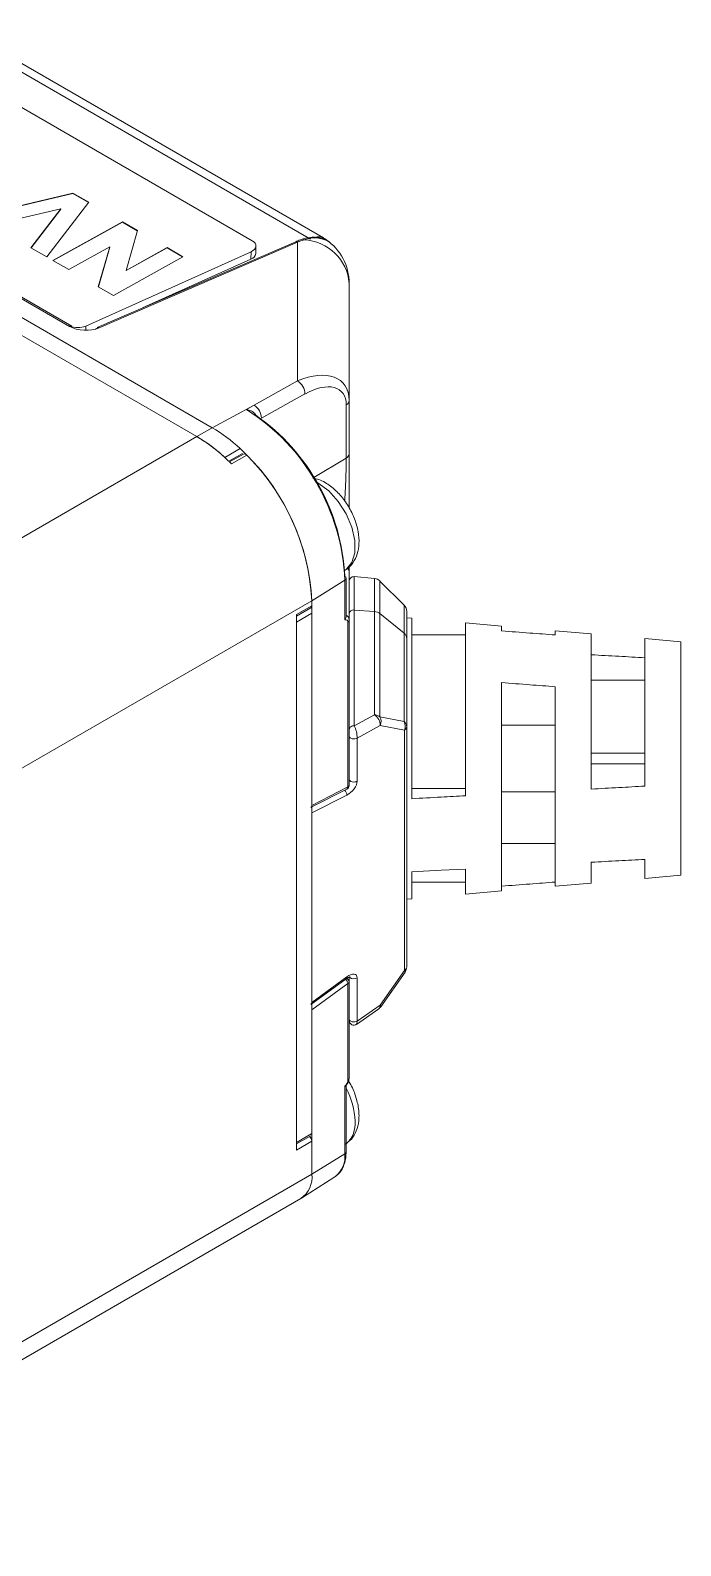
# Model space of a CAD drawing. Header units: millimetres. Extents: x 7 to 553, y 4 to 429.
# Drawn here: x 117.3 to 154.2, y 294 to 379.9 of the extents above; entities that cross this region are included whole.
import ezdxf

# ---------------------------------------------------------------- set-up
doc = ezdxf.new("R2010")
doc.units = ezdxf.units.MM

msp = doc.modelspace()

# ---------------------------------------------------------------- linework, layer by layer
at = {"color": 7, "linetype": 'Continuous', "lineweight": 18}
for p, q in [((133.191, 368.042), (96.077, 389.468)), ((133.923, 368.105), (96.582, 389.662)), ((129.881, 367.946), (95.159, 387.99)), ((75.197, 386.607), (126.745, 356.849)), ((126.747, 356.846), (75.199, 386.604)), ((76.068, 387.11), (127.616, 357.352)), ((119.53, 363.094), (86.081, 382.404)), ((119.654, 363.104), (86.205, 382.413)), ((119.719, 370.642), (114.221, 369.347)), ((119.719, 370.625), (114.241, 369.335)), ((118.236, 367.03), (120.616, 370.124)), ((120.616, 370.124), (119.719, 370.642)), ((119.719, 370.625), (119.719, 370.642)), ((120.607, 370.113), (119.719, 370.625)), ((115.118, 368.829), (119.034, 369.752)), ((119.034, 369.752), (117.339, 367.547)), ((119.034, 369.735), (117.347, 367.542)), ((119.034, 369.735), (119.034, 369.752)), ((122.527, 369.021), (118.588, 366.826)), ((122.527, 369.004), (118.602, 366.818)), ((123.379, 368.529), (122.527, 369.021)), ((122.527, 369.004), (122.527, 369.021)), ((123.375, 368.515), (122.527, 369.004)), ((122.736, 366.266), (123.379, 368.529)), ((117.339, 367.547), (118.236, 367.03)), ((119.485, 366.308), (121.807, 367.602)), ((132.354, 367.889), (121.105, 363.034)), ((121.807, 367.602), (121.164, 365.339)), ((121.807, 367.586), (121.167, 365.337)), ((132.463, 367.866), (121.214, 363.011)), ((121.807, 367.586), (121.807, 367.602)), ((125.058, 367.56), (122.736, 366.266)), ((125.058, 367.544), (122.736, 366.25)), ((125.955, 367.042), (125.058, 367.56)), ((125.058, 367.544), (125.058, 367.56)), ((125.94, 367.034), (125.058, 367.544)), ((130.092, 367.225), (130.098, 367.643)), ((132.463, 359.998), (132.463, 367.866)), ((134.095, 367.997), (133.865, 368.134)), ((118.588, 366.826), (119.485, 366.308)), ((120.452, 363.11), (129.824, 367.324)), ((122.015, 364.848), (125.955, 367.042)), ((123.668, 364.141), (129.818, 366.905)), ((129.824, 367.324), (129.818, 366.905)), ((122.736, 366.25), (122.736, 366.266)), ((121.164, 365.339), (122.015, 364.848)), ((135.389, 365.529), (135.389, 358.891)), ((120.982, 362.933), (121.19, 363.026)), ((129.996, 358.625), (132.463, 359.998)), ((132.88, 359.26), (130.413, 357.886)), ((135.221, 355.63), (135.221, 358.65)), ((135.389, 358.891), (135.389, 355.871)), ((126.745, 356.849), (127.616, 357.352)), ((94.588, 338.28), (126.747, 356.846)), ((128.336, 355.667), (129.207, 356.17)), ((128.358, 355.645), (128.336, 355.667)), ((129.39, 355.858), (128.609, 355.407)), ((129.584, 355.795), (128.721, 355.296)), ((129.207, 356.17), (129.231, 356.146)), ((135.389, 355.871), (135.389, 352.806)), ((135.144, 348.708), (133.268, 347.546)), ((135.144, 346.47), (135.144, 348.708)), ((135.214, 346.662), (135.214, 348.81)), ((135.389, 349.45), (135.389, 349.12)), ((135.389, 349.12), (135.389, 346.437)), ((136.824, 348.808), (135.672, 348.909)), ((138.503, 347.295), (137.134, 348.663)), ((99.184, 327.87), (133.268, 347.546)), ((133.268, 347.26), (132.404, 346.762)), ((132.404, 346.674), (133.214, 347.141)), ((133.268, 347.546), (133.268, 335.948)), ((133.268, 347.546), (133.268, 347.26)), ((135.672, 347.018), (135.672, 340.453)), ((136.824, 346.936), (135.672, 347.018)), ((136.824, 341.084), (136.824, 346.936)), ((138.649, 346.941), (138.649, 345.412)), ((132.404, 316.419), (132.404, 346.762)), ((135.319, 336.998), (135.319, 346.334)), ((135.389, 346.437), (135.389, 337.1)), ((137.134, 346.818), (137.134, 340.966)), ((137.134, 346.818), (138.503, 345.7)), ((138.945, 346.554), (138.649, 346.58)), ((138.945, 336.329), (138.945, 346.554)), ((144.025, 346.109), (141.985, 346.288)), ((141.985, 346.288), (141.985, 336.491)), ((144.025, 345.837), (144.025, 346.109)), ((138.503, 340.695), (138.503, 345.7)), ((138.649, 345.412), (138.649, 340.407)), ((141.985, 345.604), (138.945, 345.604)), ((149.113, 345.664), (147.073, 345.843)), ((147.073, 345.843), (147.073, 345.605)), ((149.113, 336.874), (149.113, 345.664)), ((154.185, 345.22), (152.153, 345.398)), ((152.153, 345.398), (152.153, 337.039)), ((154.185, 345.22), (154.185, 331.987)), ((144.025, 331.098), (144.025, 342.904)), ((147.073, 342.672), (147.073, 331.364)), ((152.153, 343.049), (149.113, 343.049)), ((135.672, 340.453), (136.824, 341.084)), ((137.134, 340.966), (138.503, 340.695)), ((137.146, 340.48), (135.839, 339.765)), ((138.515, 340.21), (137.146, 340.48)), ((138.515, 326.594), (138.515, 340.21)), ((138.649, 340.407), (138.649, 326.791)), ((144.025, 340.492), (147.073, 340.492)), ((135.839, 339.765), (135.839, 337.319)), ((149.113, 338.901), (152.153, 338.901)), ((149.113, 338.306), (152.153, 338.306)), ((133.268, 335.948), (135.319, 336.998)), ((133.273, 335.859), (135.247, 336.869)), ((138.945, 336.912), (141.985, 336.912)), ((144.025, 336.715), (147.073, 336.715)), ((135.251, 336.534), (133.265, 335.518)), ((133.273, 335.924), (133.273, 335.555)), ((133.265, 324.786), (133.265, 335.518)), ((147.073, 333.783), (144.025, 333.783)), ((141.985, 332.343), (141.985, 330.919)), ((149.113, 331.543), (149.113, 332.726)), ((152.153, 332.891), (152.153, 331.809)), ((138.945, 330.653), (138.945, 332.181)), ((138.945, 331.604), (141.985, 331.604)), ((147.073, 331.364), (149.113, 331.543)), ((152.153, 331.809), (154.185, 331.987)), ((138.649, 330.627), (138.945, 330.653)), ((141.985, 330.919), (144.025, 331.098)), ((137.146, 324.629), (138.515, 326.594)), ((137.191, 324.54), (138.559, 326.505)), ((133.265, 324.786), (135.251, 326.23)), ((135.319, 325.85), (133.268, 324.359)), ((133.273, 324.712), (135.214, 326.122)), ((135.319, 320.384), (135.319, 325.85)), ((135.389, 326.28), (135.389, 326.275)), ((135.389, 326.212), (135.389, 325.952)), ((135.389, 325.952), (135.389, 320.486)), ((135.839, 326.173), (135.839, 323.727)), ((133.273, 324.764), (133.273, 324.395)), ((135.839, 323.727), (137.146, 324.629)), ((133.268, 324.359), (133.268, 315.048)), ((135.797, 323.539), (137.064, 324.414)), ((135.144, 316.209), (135.144, 320.03)), ((135.214, 316.312), (135.214, 320.043)), ((132.404, 316.763), (133.212, 317.229)), ((133.268, 316.918), (132.404, 316.419)), ((133.268, 316.918), (133.268, 315.048)), ((135.144, 316.209), (133.268, 315.048)), ((99.184, 295.372), (133.268, 315.048)), ((132.683, 313.696), (134.578, 314.901)), ((134.578, 314.901), (134.617, 314.928)), ((98.562, 293.998), (132.646, 313.674))]:
    msp.add_line(p, q, dxfattribs=at)
at = {"color": 8, "linetype": 'Continuous', "lineweight": 18}
for p, q in [((120.452, 363.11), (120.448, 362.87)), ((129.996, 358.625), (127.621, 357.349)), ((129.332, 355.885), (128.57, 355.445)), ((135.221, 355.63), (133.383, 354.532)), ((133.638, 354.207), (133.546, 354.257)), ((135.672, 348.909), (135.672, 347.018)), ((136.824, 346.936), (136.824, 348.808)), ((137.134, 348.663), (137.134, 346.818)), ((138.503, 345.7), (138.503, 347.295)), ((133.266, 346.837), (132.404, 346.34)), ((132.404, 316.851), (133.266, 317.348))]:
    msp.add_line(p, q, dxfattribs=at)
at = {"color": 7, "linetype": 'Continuous', "lineweight": 18, "flags": 128}
for points in [[(129.824, 367.324), (129.933, 367.385), (130.018, 367.457), (130.073, 367.539), (130.097, 367.625), (130.089, 367.713), (130.049, 367.798), (129.979, 367.877), (129.881, 367.946)], [(133.923, 368.105), (133.88, 368.127), (133.867, 368.133)], [(129.563, 358.383), (129.737, 358.48), (129.996, 358.625)], [(135.839, 339.765), (135.779, 339.737), (135.706, 339.721), (135.629, 339.717), (135.554, 339.727), (135.487, 339.75), (135.434, 339.782), (135.401, 339.823), (135.389, 339.867)], [(135.839, 337.319), (135.779, 337.291), (135.706, 337.275), (135.629, 337.271), (135.554, 337.281), (135.487, 337.304), (135.434, 337.336), (135.401, 337.377), (135.389, 337.421)], [(138.945, 332.181), (140.598, 332.269), (141.985, 332.343)], [(135.389, 323.829), (135.401, 323.785), (135.434, 323.744), (135.487, 323.712), (135.554, 323.689), (135.629, 323.679), (135.706, 323.683), (135.779, 323.699), (135.839, 323.727)]]:
    msp.add_lwpolyline(points, dxfattribs=at)
at = {"color": 8, "linetype": 'Continuous', "lineweight": 18, "flags": 128}
for points in [[(135.111, 349.249), (135.212, 349.317), (135.533, 349.708), (135.7, 350.268), (135.7, 350.953), (135.533, 351.706), (135.212, 352.468), (134.764, 353.175), (134.225, 353.771), (133.638, 354.207)], [(138.559, 326.505), (138.562, 326.512), (138.56, 326.526), (138.551, 326.545), (138.536, 326.567), (138.515, 326.594)], [(137.191, 324.54), (137.193, 324.547), (137.191, 324.561), (137.183, 324.58), (137.168, 324.603), (137.146, 324.629)]]:
    msp.add_lwpolyline(points, dxfattribs=at)
at = {"color": 8, "linetype": 'Continuous', "lineweight": 18}
for centre, radius, start, end in [((132.388, 367.782), 0.113, 48.51754, 107.90431), ((132.744, 367.903), 0.127, 45.17305, 103.89404), ((133.637, 367.531), 0.644, 69.12782, 104.3202), ((133.151, 366.636), 1.656, 49.1174, 55.68767), ((135.087, 348.821), 0.127, 296.42124, 354.96365), ((134.955, 349.115), 0.434, 0.55737, 39.11262), ((134.883, 336.546), 0.368, 358.06567, 46.36651), ((135.17, 336.997), 0.15, 301.34907, 0.53213), ((134.908, 325.792), 0.415, 7.99258, 48.09514), ((135.167, 325.936), 0.223, 4.27049, 79.59645), ((135.136, 326.209), 0.117, 311.62156, 10.24094), ((135.652, 326.494), 0.372, 232.32118, 300.29225), ((136.914, 324.594), 0.235, 309.91297, 8.45932), ((131.493, 317.904), 4.23, 1.99318, 28.4272), ((134.223, 317.904), 1.506, 311.15513, 5.60971), ((133.653, 316.073), 1.497, 310.09517, 5.22658), ((135.087, 316.323), 0.127, 296.42124, 354.96365)]:
    msp.add_arc(centre, radius, start, end, dxfattribs=at)
at = {"color": 7, "linetype": 'Continuous', "lineweight": 18}
for centre, radius, start, end in [((133.428, 366.524), 1.585, 59.39552, 112.032), ((132.706, 365.304), 2.692, 4.79608, 87.28724), ((132.389, 365.529), 3, 0, 55.58433), ((129.716, 367.269), 0.378, 285.55698, 353.24777), ((119.601, 362.989), 0.127, 65.03477, 123.57068), ((119.996, 364.215), 1.195, 248.24839, 292.42161), ((121.139, 362.927), 0.113, 48.51754, 107.90431), ((131.997, 359.249), 0.883, 0.72152, 58.13894), ((123.058, 348.184), 12.097, 2.48129, 57.46934), ((129.53, 357.875), 0.883, 0.72152, 58.13894), ((135.093, 358.919), 0.298, 295.44795, 354.57803), ((122.982, 349.454), 9.157, 47.1725, 59.59992), ((123.3, 348.345), 11.851, 2.7626, 55.04548), ((122.111, 348.951), 9.157, 47.1725, 59.59992), ((121.888, 348.627), 9.548, 44.31, 59.40979), ((120.715, 346.89), 12.569, 2.99285, 47.41154), ((129.443, 355.692), 0.174, 36.09374, 107.8224), ((120.781, 346.916), 12.503, 2.88681, 45.24168), ((135.093, 355.899), 0.298, 295.44795, 354.57803), ((135.089, 348.801), 0.125, 4.19975, 67.12039), ((135.649, 348.65), 0.26, 85, 180), ((136.78, 348.31), 0.5, 45, 85), ((133.138, 347.248), 0.131, 305.69804, 5.62038), ((135.632, 346.777), 0.244, 80.57515, 173.03412), ((136.791, 346.383), 0.553, 51.71792, 86.59249), ((138.149, 346.941), 0.5, 0, 45), ((135.262, 346.448), 0.127, 296.53843, 354.84646), ((138.274, 345.403), 0.375, 1.34648, 52.44891), ((136.428, 340.485), 0.718, 359.64912, 56.52455), ((136.791, 340.531), 0.553, 51.71792, 86.59249), ((136.617, 340.71), 0.577, 336.52279, 26.33782), ((135.632, 340.212), 0.244, 80.57515, 173.03412), ((137.986, 340.44), 0.577, 336.52279, 26.33782), ((138.274, 340.398), 0.375, 1.34648, 52.44891), ((138.405, 340.429), 0.245, 296.53843, 354.84646), ((135.129, 337.1), 0.26, 297.09273, 0), ((135.262, 337.112), 0.127, 296.53843, 354.84646), ((138.405, 326.813), 0.245, 296.53843, 354.84646), ((138.149, 326.791), 0.5, 325.14009, 0), ((135.262, 325.964), 0.127, 296.53843, 354.84646), ((135.649, 323.753), 0.26, 180, 305.93594), ((136.78, 324.826), 0.5, 304.62521, 325.14009), ((135.262, 320.498), 0.127, 296.53843, 354.84646), ((132.865, 316.899), 0.403, 2.69021, 46.25523), ((131.841, 314.866), 1.439, 304.05635, 7.25583)]:
    msp.add_arc(centre, radius, start, end, dxfattribs=at)
for centre, major_axis, ratio, start_param, end_param in [((132.389, 365.413), (2.695, 2.176), 0.605947, 0.966926, 1.091002), ((120.421, 363.573), (1.26, -0.037), 0.5571, 3.943673, 5.40986), ((132.389, 357.506), (2.668, 2.355), 0.582285, 5.808356, 7.354472), ((132.821, 357.266), (2.131, 2.131), 0.517968, 5.805273, 7.351389), ((134.979, 346.127), (0.302, 0.311), 0.501924, 5.805758, 6.871421), ((134.789, 346.23), (0.54, 0.4), 0.652819, 5.832438, 6.644209), ((135.649, 340.058), (-0.112, 0.507), 0.30449, 4.030418, 5.537429), ((135.319, 336.997), (0.462, 0.481), 0.49651, 4.104368, 5.806064), ((133.084, 336.054), (-0.129, 0.226), 0.57918, 3.113939, 3.932066), ((135.319, 325.851), (0.462, 0.481), 0.49651, 5.806064, 7.50776), ((133.081, 324.893), (-0.13, 0.226), 0.575574, 3.203752, 3.928899), ((134.979, 320.17), (0.302, 0.318), 0.4912, 4.740671, 5.806333), ((134.789, 320.272), (0.541, 0.404), 0.642172, 5.023975, 5.835746)]:
    msp.add_ellipse(centre, major_axis=major_axis, ratio=ratio, start_param=start_param, end_param=end_param, dxfattribs=at)
at = {"color": 8, "linetype": 'Continuous', "lineweight": 18}
msp.add_ellipse((135.649, 324.045), major_axis=(-0.136, 0.511), ratio=0.261057, start_param=3.242122, end_param=3.973401, dxfattribs=at)
at = {"color": 7, "linetype": 'Continuous', "lineweight": 18}
for points, knots in [([(132.713, 368.026), (132.684, 368.016), (132.564, 367.976), (132.444, 367.926), (132.354, 367.889)], [0, 0, 0, 0, 0.250048, 1, 1, 1, 1]), ([(134.228, 367.894), (134.14, 367.946), (133.9, 368.087), (133.429, 368.169), (132.996, 368.115), (132.756, 368.039), (132.713, 368.026)], [0, 0, 0, 0, 0.207888, 0.564739, 0.923893, 1, 1, 1, 1]), ([(129.563, 358.383), (129.565, 358.383), (129.593, 358.379), (129.7, 358.358), (129.861, 358.298), (130.016, 358.186), (130.068, 358.096), (130.09, 358.058)], [0, 0, 0, 0, 0.011165, 0.1303998, 0.5129937, 0.7955832, 1, 1, 1, 1]), ([(135.106, 349.265), (135.14, 349.279), (135.346, 349.365), (135.619, 349.689), (135.869, 350.19), (135.967, 350.791), (135.918, 351.469), (135.712, 352.194), (135.362, 352.906), (134.893, 353.546), (134.427, 353.984), (134.011, 354.257), (133.677, 354.431), (133.438, 354.474), (133.323, 354.496)], [0, 0, 0, 0, 0.018362, 0.110195, 0.200012, 0.294681, 0.397142, 0.503893, 0.610672, 0.717802, 0.826434, 0.881945, 0.942823, 1, 1, 1, 1]), ([(135.212, 346.662), (135.213, 346.659), (135.217, 346.632), (135.198, 346.57), (135.17, 346.511), (135.148, 346.477), (135.145, 346.472), (135.144, 346.47)], [0, 0, 0, 0, 0.043487, 0.453964, 0.908901, 0.978866, 1, 1, 1, 1]), ([(147.073, 345.605), (146.591, 345.642), (145.575, 345.719), (144.559, 345.796), (144.025, 345.837)], [0, 0, 0, 0, 0.474582, 1, 1, 1, 1]), ([(149.113, 344.481), (149.634, 344.452), (150.648, 344.398), (151.661, 344.342), (152.153, 344.316)], [0, 0, 0, 0, 0.514343, 1, 1, 1, 1]), ([(144.025, 342.904), (144.559, 342.864), (145.575, 342.787), (146.591, 342.709), (147.073, 342.672)], [0, 0, 0, 0, 0.5254176, 1, 1, 1, 1]), ([(152.153, 337.039), (151.661, 337.013), (150.648, 336.958), (149.634, 336.903), (149.113, 336.874)], [0, 0, 0, 0, 0.485657, 1, 1, 1, 1]), ([(141.985, 336.491), (141.523, 336.466), (140.509, 336.412), (139.496, 336.358), (138.945, 336.329)], [0, 0, 0, 0, 0.456315, 1, 1, 1, 1]), ([(149.113, 332.726), (149.634, 332.755), (150.648, 332.81), (151.661, 332.865), (152.153, 332.891)], [0, 0, 0, 0, 0.514343, 1, 1, 1, 1]), ([(147.073, 331.602), (146.591, 331.565), (145.575, 331.488), (144.559, 331.411), (144.025, 331.37)], [0, 0, 0, 0, 0.474582, 1, 1, 1, 1]), ([(135.214, 326.122), (135.256, 326.149), (135.337, 326.203), (135.431, 326.227), (135.441, 326.226), (135.445, 326.226)], [0, 0, 0, 0, 0.394328, 0.761384, 1, 1, 1, 1]), ([(135.142, 316.737), (135.274, 316.83), (135.554, 317.027), (135.815, 317.503), (135.929, 317.964), (135.951, 318.39), (135.92, 318.862), (135.763, 319.484), (135.55, 320.026), (135.373, 320.28), (135.346, 320.32)], [0, 0, 0, 0, 0.131305, 0.280701, 0.435243, 0.511565, 0.610734, 0.789062, 0.966901, 1, 1, 1, 1]), ([(135.212, 320.043), (135.213, 320.042), (135.217, 320.033), (135.198, 320.026), (135.17, 320.026), (135.148, 320.029), (135.145, 320.03), (135.144, 320.03)], [0, 0, 0, 0, 0.043487, 0.453964, 0.908901, 0.978866, 1, 1, 1, 1]), ([(134.609, 314.952), (134.658, 314.978), (134.851, 315.081), (135.061, 315.439), (135.198, 315.883), (135.209, 316.199), (135.214, 316.312)], [0, 0, 0, 0, 0.116419, 0.459071, 0.807018, 1, 1, 1, 1])]:
    msp.add_open_spline(points, degree=3, knots=knots, dxfattribs=at)
at = {"color": 8, "linetype": 'Continuous', "lineweight": 18}
msp.add_open_spline([(135.131, 353.182), (135.138, 353.295), (135.156, 353.572), (135.179, 354.037), (135.199, 354.521), (135.212, 354.962), (135.218, 355.269), (135.22, 355.49), (135.221, 355.583), (135.221, 355.63)], degree=3, knots=[0, 0, 0, 0, 0.138292, 0.339847, 0.546407, 0.704953, 0.867738, 0.93369, 1, 1, 1, 1], dxfattribs=at)

doc.saveas('drawing.dxf')
